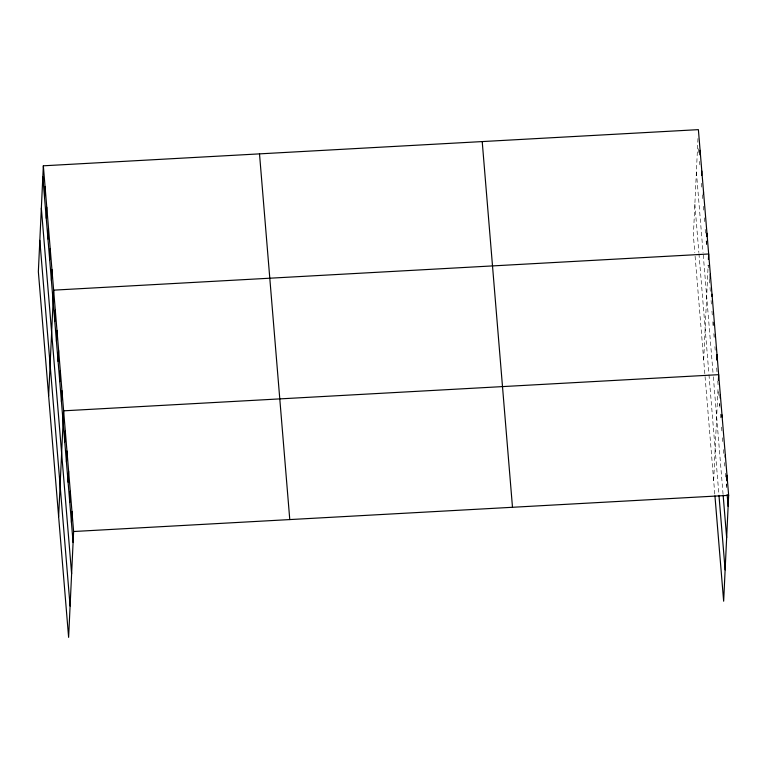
<?xml version="1.0" encoding="UTF-8"?>
<svg xmlns="http://www.w3.org/2000/svg" width="767" height="767" viewBox="0 0 767 767"><rect width="100%" height="100%" fill="white"/><g stroke="black" fill="none" stroke-linecap="round" stroke-linejoin="round"><path stroke-width="0.58" stroke-dasharray="3.83 2.88" d="M697.96 138.472L693.387 235.488L694.816 252.765M706.436 244.29L706.589 240.982M703.684 359.828L708.152 265.008L708.545 269.744M713.147 325.352L713.3 322.044M713.665 480.516L718.085 386.856M719.801 405.81L719.906 403.605M726.464 486.259L726.57 484.054M698.526 148.731L698.91 153.333M699.571 161.396L699.859 164.847M701.383 183.275L701.767 187.877M702.342 194.78L702.716 199.391M703.291 206.294L703.77 212.056M704.24 217.809L704.72 223.561M705.199 229.323L705.669 235.076M706.148 240.838L706.628 246.59M709.331 279.207L709.715 283.943M710.012 287.491L710.405 292.227M711.086 300.511L711.383 304.058M711.968 311.153L712.361 315.889M712.85 321.804L713.339 327.72M713.828 333.635L714.221 338.372M714.911 346.646L715.199 350.203M716.675 367.949L717.059 372.676M717.749 380.959L718.142 385.696M718.631 391.611L719.024 396.338M719.609 403.442L720.002 408.178M720.491 414.094L720.98 420.009M721.565 427.104L721.958 431.84M722.447 437.756L722.936 443.671M723.425 449.587L723.818 454.313M724.508 462.597L724.796 466.144M725.39 473.249L725.783 477.975M726.272 483.891L726.761 489.816M696.388 171.961L703.051 252.554M703.243 254.855L713.137 374.392M713.339 376.76L723.032 493.89M694.864 204.204L698.862 252.554M698.958 253.704L708.881 373.5M708.976 374.68L718.871 494.178M695.103 256.216L714.844 494.705"/><path stroke-width="1.15" d="M43.345 165.806L38.35 271.652L68.618 637.358L73.613 531.512L43.345 165.806L698.382 129.642L728.65 495.348L723.655 601.194L714.94 495.894M44.534 197.56L45.061 186.534M46.25 218.279L46.768 207.253M47.966 239.007L48.484 227.972M49.682 259.725L50.2 248.7M51.399 280.454L51.916 269.418M48.637 395.993L53.632 290.147L708.67 253.982L708.411 259.495M54.783 321.287L55.301 310.261M56.442 341.401L56.959 330.376M58.11 361.516L58.628 350.49M59.768 381.63L60.296 370.595M61.437 401.745L61.954 390.71M58.628 516.67L63.623 410.824L718.66 374.67L718.401 380.183M64.764 441.965L65.291 430.939M66.432 462.079L66.95 451.054M68.1 482.194L68.618 471.168M69.759 502.308L70.286 491.283M71.427 522.423L71.945 511.397M699.888 154.781L700.098 150.37M701.604 175.499L701.815 171.089M703.425 194.022L703.521 191.817M706.8 236.572L706.953 233.264M710.127 278.507L710.338 274.097M711.901 296.417L711.997 294.212M715.227 336.646L715.333 334.441M716.733 360.068L716.992 354.555M720.165 398.092L720.328 394.775M721.891 417.095L721.987 414.889M725.218 457.324L725.323 455.119M726.723 480.746L726.982 475.233M73.613 531.512L728.65 495.348M727.154 494.542L728.132 506.373M723.128 495.07L726.656 537.667M718.967 495.367L725.131 569.9M482.213 141.579L512.49 507.284M259.505 153.87L289.773 519.575M42.818 176.832L73.095 542.537M41.341 208.125L71.619 573.831M39.826 240.359L70.094 606.064"/></g></svg>
